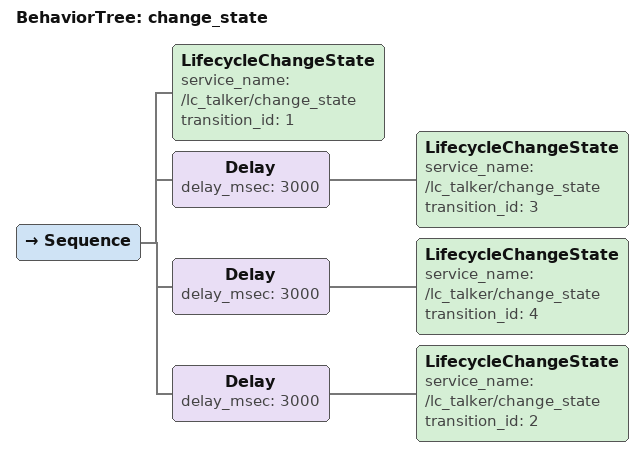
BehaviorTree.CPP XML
<?xml version="1.0" encoding="UTF-8"?>
<root BTCPP_format="4">
  <BehaviorTree ID="change_state">
    <Sequence>
      <LifecycleChangeState service_name="/lc_talker/change_state"
                        transition_id="1"/>
      <Delay delay_msec="3000">
        <LifecycleChangeState service_name="/lc_talker/change_state"
                          transition_id="3"/>
      </Delay>
      <Delay delay_msec="3000">
        <LifecycleChangeState service_name="/lc_talker/change_state"
                          transition_id="4"/>
      </Delay>
      <Delay delay_msec="3000">
        <LifecycleChangeState service_name="/lc_talker/change_state"
                          transition_id="2"/>
      </Delay>
    </Sequence>
  </BehaviorTree>

</root>
